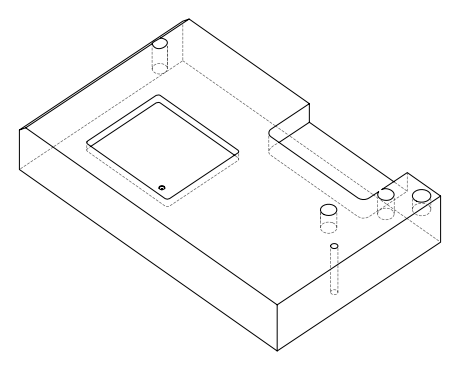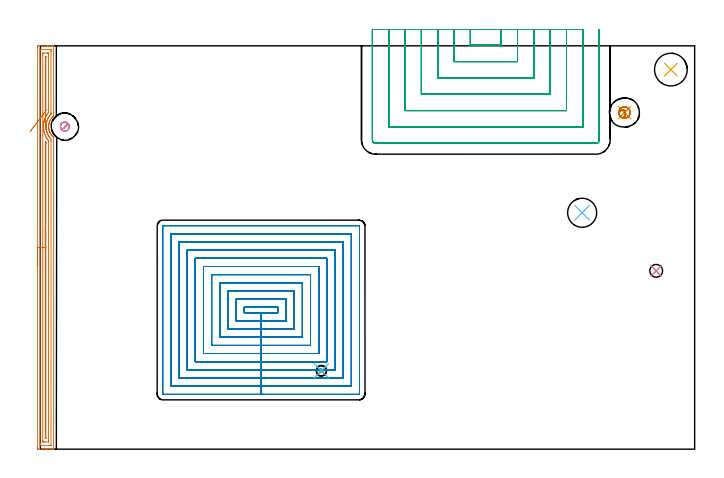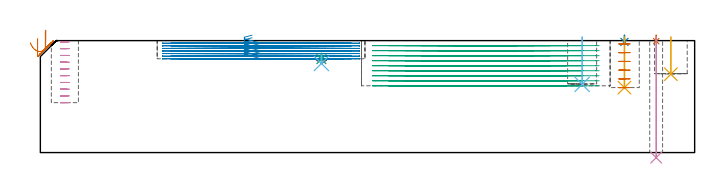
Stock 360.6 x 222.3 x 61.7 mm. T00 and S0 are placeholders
(PLAN: 13 operations, 10 tool changes, 79.4 min)
(1 AREA_MILL | FG_CHAMFER_SURFACE | UGT0205_001 | 7.31 min | 8607 mm3)
(2 MILL_RECTANGULAR_POCKET | POCKET_RECTANGULAR_STRAIGHT | NXT0201_008 | Follow Part, ap 1.5, ae 75% | 35.49 min | 113296 mm3)
(3 MILL_SLOT | SLOT_PARTIAL_RECTANGULAR | NXT0201_011 | Follow Part, ap 3, ae 75% | 34.07 min | 203016 mm3)
(4 MILL_BLIND_HOLE_FROM_SOLID_MATERIAL | STEP1POCKET | NXT0201_013 | Spiral | 1.07 min | 5927 mm3)
(5 INDEXABLE_INSERT_DRILL_BLIND_HOLE_FROM_SOLID | STEP1POCKET_1 | NXT0302_007 | 0.08 min | 4671 mm3)
(6 INDEXABLE_INSERT_DRILL_BLIND_HOLE_FROM_SOLID_1 | STEP1POCKET_2 | NXT0302_003 | 0.11 min | 4772 mm3)
(7 SPOT_DRILL | STEP1HOLE | NXT0321_9005460120000 | 0.03 min | 17 mm3)
(8 SPOT_DRILL_1 | STEP1POCKET_3 | NXT0321_9005460120000 | 0.03 min | 3 mm3)
(9 SPOT_DRILL_2 | STEP1POCKET_4 | NXT0321_9005460120000 | 0.03 min | 7 mm3)
(10 DRILL_THROUGH_HOLE_INTO_CENTER | STEP1HOLE | NXT0301_042 | 0.27 min | 2444 mm3)
(11 DRILL_BLIND_HOLE_INTO_CENTER | STEP1POCKET_3 | NXT0301_128 | 0.11 min | 2778 mm3)
(12 DRILL_BLIND_HOLE_INTO_CENTER_1 | STEP1POCKET_4 | UGT0301_180 | 0.02 min | 39 mm3)
(13 MILL_ROUGH_BLIND_HOLE_CONTOUR | STEP1POCKET_3 | NXT0201_013 | Spiral | 0.78 min | 2585 mm3)
(TOOL UGT0205_001 | Chamfer Mill 20 x 3 x 45 deg. | D20 FL50 Z2)
(TOOL NXT0201_008 | ENDMILL 6mm [2P460-0600-NA 1630] | D6 FL26 Z6)
(TOOL NXT0201_011 | ENDMILL 12mm [2P460-1200-NA 1630] | D12 FL38 Z6)
(TOOL NXT0201_013 | ENDMILL 10mm | D10 FL30 Z4)
(TOOL NXT0302_007 | Index. Insert Drill 18mm [880-D1800L25-05] | D18 PA176 FL90 Z2)
(TOOL NXT0302_003 | Index. Insert Drill 16mm [880-D1600L20-05] | D16 PA176 FL80 Z2)
(TOOL NXT0321_9005460120000 | NC Spot Drill, 142deg, 12mm, Carbide, Uncoated | D12 PA142 FL30 Z2)
(TOOL NXT0301_042 | Carbide Drill 7.1mm [860.1-0710-057A1-MM 2214] | D7.1 PA140 FL85 Z2)
(TOOL NXT0301_128 | Carbide Drill 12mm [861.1-1200-036A1-GP GC34] | D12 PA150 FL37.4 Z2)
(TOOL UGT0301_180 | Twist Drill 5.7 mm | D5.7 PA118 FL55 Z2)
(OP 1 AREA_MILL)
G17 G21 G94 G90
T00 M6
G54
G17 G0 G90 X-1.5 Y101.15 S1061 M3
G43 Z71.7 H0
Z62.9
G94 G1 Y101.188 Z62.028 F250.
Y101.302 Z61.164
Y101.491 Z60.312
Y101.753 Z59.48
Y102.087 Z58.674
Y102.49 Z57.9
Y102.958 Z57.164
Y103.49 Z56.472
Y104.079 Z55.829
Y104.722 Z55.24
Y105.414 Z54.708
Y106.15 Z54.24
Y106.924 Z53.837
Y107.73 Z53.503
Y108.562 Z53.241
Y109.414 Z53.052
Y110.278 Z52.938
Y111.15 Z52.9
Y221.258
X-1.499 Y221.707 Z52.901
X-1.495 Y222.145 Z52.903
X-1.491 Y222.29 Z52.906
X-1.062 Y222.3 Z53.335
X3.34 Z57.735
X3.929 Z58.327
X4.221 Z58.618
X5.982 Z60.376
X6.564 Z60.963
X6.862 Z61.261
X7.011 Y222.299 Z61.41
X7.294 Y222.29 Z61.693
X7.3 Y222.152 Z61.7
Y184.198
X7.301 Y183.592 Z61.699
X7.089 Y183.395 Z61.489
X6.99 Y183.309 Z61.39
X6.862 Y183.188 Z61.262
X6.795 Y183.125 Z61.194
X6.679 Y183.007 Z61.079
X6.588 Y182.913 Z60.987
X6.296 Y182.578 Z60.694
X6.019 Y182.231 Z60.417
X5.714 Y181.788 Z60.11
X5.453 Y181.337 Z59.851
X5.234 Y180.893 Z59.632
X5.152 Y180.694 Z59.546
X5.101 Y180.576 Z59.499
X5.045 Y180.443 Z59.443
X4.838 Y179.838 Z59.236
X4.765 Y179.549 Z59.164
X4.726 Y179.356 Z59.125
X4.675 Y179.103 Z59.072
X4.647 Y178.911 Z59.043
X4.635 Y178.829 Z59.031
X4.608 Y178.655 Z59.005
X4.597 Y178.527 Z58.995
X4.593 Y178.474 Z58.989
X4.569 Y178.208 Z58.967
X4.565 Y178.082 Z58.96
X4.564 Y178.019 Z58.956
X4.552 Y177.761 Z58.951
X4.557 Y177.606 Z58.953
X4.559 Y177.536 Z58.957
X4.564 Y177.441 Z58.963
X4.571 Y177.313 Z58.97
X4.592 Y177.127 Z58.988
X4.618 Y176.866 Z59.017
X4.689 Y176.418 Z59.088
X4.781 Y175.972 Z59.18
X4.808 Y175.865 Z59.206
X4.83 Y175.79 Z59.228
X4.839 Y175.76 Z59.236
X5.077 Y175.078 Z59.475
X5.101 Y175.023 Z59.499
X5.156 Y174.898 Z59.551
X5.254 Y174.666 Z59.653
X5.271 Y174.628 Z59.669
X5.494 Y174.184 Z59.892
X5.598 Y174.007 Z59.995
X5.713 Y173.808 Z60.111
X5.892 Y173.545 Z60.288
X5.982 Y173.422 Z60.377
X6.077 Y173.29 Z60.474
X6.327 Y172.983 Z60.725
X6.588 Y172.688 Z60.987
X6.876 Y172.396 Z61.276
X7.073 Y172.216 Z61.473
X7.095 Y172.197 Z61.495
X7.301 Y172.007 Z61.699
X7.3 Y0.148 Z61.7
X7.294 Y0.01 Z61.693
X7.01 Y0. Z61.409
X6.565 Z60.964
X5.982 Z60.376
X3.929 Z58.327
X3.34 Z57.735
X2.754 Z57.15
X-1.062 Y0.001 Z53.335
X-1.285 Y0.004 Z53.112
X-1.492 Y0.01 Z52.906
X-1.495 Y0.155 Z52.903
X-1.499 Y0.593 Z52.901
X-1.5 Y1.037 Z52.9
Y111.15
X-0.086 Z54.314
X-0.085 Y220.122 Z54.315
X-0.084 Y220.221 Z54.316
X-0.081 Y220.27 Z54.319
X-0.08 Y220.286 Z54.32
X-0.044 Y220.29 Z54.356
X0.329 Y220.298 Z54.729
X0.699 Y220.299 Z55.099
X1.207 Y220.3 Z55.607
X4.729 Z59.129
X5.101 Y220.299 Z59.501
X5.613 Y220.296 Z60.013
X5.797 Y220.29 Z60.197
X5.879 Y220.275 Z60.279
X5.884 Y220.022 Z60.284
X5.885 Y219.923 Z60.285
X5.886 Y219.129 Z60.286
X5.885 Y185.249 Z60.285
X5.884 Y185.152 Z60.284
X5.879 Y184.755 Z60.279
X5.874 Y184.663 Z60.274
X5.823 Y184.605 Z60.223
X5.522 Y184.26 Z59.922
X5.33 Y184.028 Z59.73
X5.101 Y183.741 Z59.501
X4.945 Y183.527 Z59.345
X4.834 Y183.368 Z59.234
X4.591 Y182.993 Z58.991
X4.292 Y182.477 Z58.692
X4.276 Y182.449 Z58.676
X4.267 Y182.43 Z58.667
X4.221 Y182.334 Z58.621
X3.986 Y181.823 Z58.386
X3.887 Y181.585 Z58.287
X3.735 Y181.186 Z58.135
X3.564 Y180.694 Z57.964
X3.533 Y180.596 Z57.933
X3.513 Y180.519 Z57.913
X3.345 Y179.802 Z57.745
X3.34 Y179.781 Z57.74
X3.225 Y179.028 Z57.625
X3.211 Y178.911 Z57.611
X3.158 Y178.203 Z57.558
X3.151 Y178.019 Z57.551
X3.145 Y177.676 Z57.545
X3.159 Y177.311 Z57.559
X3.17 Y177.127 Z57.57
X3.258 Y176.319 Z57.658
X3.271 Y176.236 Z57.671
X3.34 Y175.819 Z57.74
X3.44 Y175.344 Z57.84
X3.453 Y175.287 Z57.853
X3.474 Y175.208 Z57.874
X3.615 Y174.767 Z58.015
X3.723 Y174.453 Z58.123
X3.804 Y174.225 Z58.204
X3.965 Y173.82 Z58.365
X4.082 Y173.561 Z58.482
X4.221 Y173.28 Z58.621
X4.552 Y172.669 Z58.952
X4.765 Y172.33 Z59.165
X5.101 Y171.842 Z59.501
X5.12 Y171.816 Z59.52
X5.383 Y171.493 Z59.783
X5.879 Y170.93 Z60.279
X5.886 Y169.995 Z60.286
X5.885 Y2.178 Z60.285
X5.884 Y2.079 Z60.284
X5.881 Y2.03 Z60.281
X5.88 Y2.014 Z60.28
X5.844 Y2.01 Z60.244
X5.471 Y2.002 Z59.871
X5.101 Y2.001 Z59.501
X4.592 Y2. Z58.992
X1.071 Z55.471
X0.699 Y2.001 Z55.099
X0.187 Y2.003 Z54.587
X0.003 Y2.01 Z54.403
X-0.079 Y2.025 Z54.321
X-0.084 Y2.278 Z54.316
X-0.085 Y2.377 Z54.315
X-0.086 Y3.171 Z54.314
Y111.15
X1.328 Z55.728
X1.329 Y217.502 Z55.729
X1.331 Y218.14 Z55.731
X1.334 Y218.266 Z55.734
X1.335 Y218.289 Z55.735
X1.369 Y218.294 Z55.769
X1.423 Y218.298 Z55.823
X3.183 Y218.3 Z57.583
X4.064 Y218.299 Z58.464
X4.221 Y218.296 Z58.621
X4.378 Y218.29 Z58.778
X4.465 Y218.283 Z58.865
X4.468 Y218.225 Z58.868
X4.469 Y218.14 Z58.869
X4.471 Y217.887 Z58.871
Y186.681
X4.468 Y186.043 Z58.868
X4.464 Y185.79 Z58.864
X4.46 Y185.632 Z58.86
X4.147 Y185.226 Z58.547
X4.093 Y185.152 Z58.493
X3.783 Y184.703 Z58.183
X3.495 Y184.26 Z57.895
X3.436 Y184.163 Z57.836
X3.34 Y183.994 Z57.74
X3.123 Y183.589 Z57.523
X3.015 Y183.368 Z57.415
X2.836 Y182.987 Z57.236
X2.618 Y182.477 Z57.018
X2.572 Y182.363 Z56.972
X2.46 Y182.066 Z56.86
X2.338 Y181.708 Z56.738
X2.299 Y181.585 Z56.699
X2.204 Y181.269 Z56.604
X2.142 Y181.015 Z56.542
X2.068 Y180.694 Z56.468
X1.979 Y180.288 Z56.379
X1.898 Y179.802 Z56.298
X1.854 Y179.524 Z56.254
X1.816 Y179.238 Z56.216
X1.787 Y178.911 Z56.187
X1.773 Y178.714 Z56.173
X1.737 Y178.019 Z56.137
X1.734 Y177.862 Z56.134
X1.751 Y177.127 Z56.151
X1.762 Y176.943 Z56.162
X1.839 Y176.236 Z56.239
X1.873 Y175.938 Z56.273
X1.972 Y175.344 Z56.372
X2.076 Y174.842 Z56.476
X2.17 Y174.453 Z56.57
X2.447 Y173.574 Z56.847
X2.451 Y173.561 Z56.851
X2.46 Y173.538 Z56.86
X2.81 Y172.669 Z57.21
X2.905 Y172.452 Z57.305
X3.131 Y171.99 Z57.531
X3.246 Y171.778 Z57.646
X3.34 Y171.61 Z57.74
X3.609 Y171.159 Z58.009
X3.785 Y170.886 Z58.185
X4.221 Y170.283 Z58.621
X4.44 Y169.995 Z58.84
X4.465 Y169.958 Z58.865
X4.467 Y169.93 Z58.867
X4.47 Y169.868 Z58.87
X4.471 Y169.741 Z58.871
Y4.798
X4.468 Y4.16 Z58.868
X4.466 Y4.034 Z58.866
X4.465 Y4.011 Z58.865
X4.431 Y4.006 Z58.831
X4.377 Y4.002 Z58.777
X2.617 Y4. Z57.017
X1.736 Y4.001 Z56.136
X1.579 Y4.004 Z55.979
X1.422 Y4.01 Z55.822
X1.335 Y4.017 Z55.735
X1.332 Y4.075 Z55.732
X1.33 Y4.16 Z55.73
X1.329 Y4.413 Z55.729
X1.328 Y111.15 Z55.728
X2.743 Z57.143
Y169.103
X2.745 Y169.411 Z57.145
X2.747 Y169.464 Z57.147
X2.748 Y169.49 Z57.148
X2.77 Y169.466 Z57.17
X2.892 Y169.3 Z57.292
X3.034 Y169.103 Z57.434
X3.05 Y169.064 Z57.45
X3.053 Y169.032 Z57.453
X3.056 Y168.961 Z57.456
X3.057 Y168.817 Z57.457
Y168.498
Y6.23
X3.055 Y6.07 Z57.455
X3.052 Y6.026 Z57.452
X3.049 Y6.009 Z57.449
X3.043 Y6.007 Z57.443
X2.996 Y6.003 Z57.396
X2.9 Y6.001 Z57.3
X2.804 Y6.003 Z57.204
X2.757 Y6.007 Z57.157
X2.751 Y6.009 Z57.151
X2.748 Y6.026 Z57.148
X2.745 Y6.07 Z57.145
X2.743 Y6.229 Z57.143
Y111.15
Y112.022 Z57.181
Y112.886 Z57.295
Y113.738 Z57.483
Y114.57 Z57.746
Y115.376 Z58.08
Y116.15 Z58.482
Y116.886 Z58.951
Y117.578 Z59.482
Y118.221 Z60.072
Y118.81 Z60.715
Y119.342 Z61.407
Y119.81 Z62.143
Y120.213 Z62.916
Y120.547 Z63.722
Y120.809 Z64.554
Y120.998 Z65.406
Y121.112 Z66.271
Y121.15 Z67.143
G0 Z71.7
X2.989 Y176.348
Z67.392
G1 Y176.365 Z66.52
X2.986 Y176.458 Z65.652
X2.982 Y176.625 Z64.796
X2.976 Y176.867 Z63.958
X2.968 Y177.181 Z63.144
X2.959 Y177.565 Z62.361
X2.948 Y178.015 Z61.614
X2.935 Y178.529 Z60.909
X2.921 Y179.102 Z60.251
X2.906 Y179.731 Z59.646
X2.889 Y180.409 Z59.098
X2.872 Y181.133 Z58.612
X2.853 Y181.897 Z58.19
X2.833 Y182.694 Z57.836
X2.813 Y183.519 Z57.554
X2.792 Y184.366 Z57.344
X2.771 Y185.227 Z57.209
X2.75 Y186.097 Z57.15
X2.747 Y186.212 Z57.147
X2.744 Y186.386 Z57.144
X2.743 Y186.648 Z57.143
Y186.935
Y216.07
X2.745 Y216.23 Z57.145
X2.748 Y216.274 Z57.148
X2.751 Y216.291 Z57.151
X2.757 Y216.293 Z57.157
X2.804 Y216.297 Z57.204
X2.9 Y216.299 Z57.3
X2.996 Y216.297 Z57.396
X3.043 Y216.293 Z57.443
X3.049 Y216.291 Z57.449
X3.052 Y216.274 Z57.452
X3.055 Y216.23 Z57.455
X3.057 Y216.071 Z57.457
Y187.222
X3.056 Y186.935 Z57.456
X3.052 Y186.617 Z57.452
X3.05 Y186.543 Z57.45
X3.033 Y186.5 Z57.433
X2.975 Y186.413 Z57.375
X2.88 Y186.274 Z57.28
X2.805 Y186.171 Z57.205
X2.75 Y186.097 Z57.15
X2.288 Y185.486 Z56.733
X1.806 Y184.847 Z56.384
X1.308 Y184.187 Z56.106
X0.797 Y183.51 Z55.901
X0.278 Y182.822 Z55.772
X-0.247 Y182.127 Z55.717
X-0.772 Y181.431 Z55.739
X-1.294 Y180.739 Z55.837
X-1.809 Y180.056 Z56.01
X-2.313 Y179.388 Z56.257
X-2.803 Y178.74 Z56.576
X-3.273 Y178.117 Z56.964
X-3.722 Y177.523 Z57.419
X-4.144 Y176.962 Z57.937
X-4.538 Y176.44 Z58.514
X-4.901 Y175.96 Z59.147
X-5.228 Y175.526 Z59.829
X-5.519 Y175.141 Z60.556
G0 Z71.7
M5
M2
(OP 2 MILL_RECTANGULAR_POCKET)
G17 G21 G94 G90
T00 M6
G54
G17 G0 G90 X116.678 Y78.2 S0 M3
G43 Z71.7 H1
Z64.7
G94 G1 X112.4 Z63.554 F250.
Y75.2 Z62.75
X121.65 Z60.271
X130.9 F500.
Y78.2
X112.4
Y75.2
X121.65
Y70.7
X135.4
Y82.7
X107.9
Y70.7
X121.65
Y66.2
X139.9
Y87.2
X103.4
Y66.2
X121.65
Y61.7
X144.4
Y91.7
X98.9
Y61.7
X121.65
Y57.2
X148.9
Y96.2
X94.4
Y57.2
X121.65
Y52.7
X153.4
Y100.7
X89.9
Y52.7
X121.65
Y48.2
X157.9
Y105.2
X85.4
Y48.2
X121.65
Y43.7
X162.4
Y109.7
X80.9
Y43.7
X121.65
Y39.2
X166.9
Y114.2
X76.4
Y39.2
X121.65
Y34.7
X171.4
Y118.7
X71.9
Y34.7
X121.65
Y30.2
X175.8
X175.855 Y30.205
X175.895 Y30.245
X175.9 Y30.3
Y123.1
X175.895 Y123.155
X175.855 Y123.195
X175.8 Y123.2
X67.5
X67.445 Y123.195
X67.405 Y123.155
X67.4 Y123.1
Y30.3
X67.405 Y30.245
X67.445 Y30.205
X67.5 Y30.2
X121.65
X122.65
G0 X116.678 Y78.2 Z63.271
G1 X112.4 Z62.125 F250.
Y75.2 Z61.321
X121.65 Z58.843
X130.9 F500.
Y78.2
X112.4
Y75.2
X121.65
Y70.7
X135.4
Y82.7
X107.9
Y70.7
X121.65
Y66.2
X139.9
Y87.2
X103.4
Y66.2
X121.65
Y61.7
X144.4
Y91.7
X98.9
Y61.7
X121.65
Y57.2
X148.9
Y96.2
X94.4
Y57.2
X121.65
Y52.7
X153.4
Y100.7
X89.9
Y52.7
X121.65
Y48.2
X157.9
Y105.2
X85.4
Y48.2
X121.65
Y43.7
X162.4
Y109.7
X80.9
Y43.7
X121.65
Y39.2
X166.9
Y114.2
X76.4
Y39.2
X121.65
Y34.7
X171.4
Y118.7
X71.9
Y34.7
X121.65
Y30.2
X175.8
X175.855 Y30.205
X175.895 Y30.245
X175.9 Y30.3
Y123.1
X175.895 Y123.155
X175.855 Y123.195
X175.8 Y123.2
X67.5
X67.445 Y123.195
X67.405 Y123.155
X67.4 Y123.1
Y30.3
X67.405 Y30.245
X67.445 Y30.205
X67.5 Y30.2
X121.65
X122.65
G0 X116.678 Y78.2 Z61.843
G1 X112.4 Z60.697 F250.
Y75.2 Z59.893
X121.65 Z57.414
X130.9 F500.
Y78.2
X112.4
Y75.2
X121.65
Y70.7
X135.4
Y82.7
X107.9
Y70.7
X121.65
Y66.2
X139.9
Y87.2
X103.4
Y66.2
X121.65
Y61.7
X144.4
Y91.7
X98.9
Y61.7
X121.65
Y57.2
X148.9
Y96.2
X94.4
Y57.2
X121.65
Y52.7
X153.4
Y100.7
X89.9
Y52.7
X121.65
Y48.2
X157.9
Y105.2
X85.4
Y48.2
X121.65
Y43.7
X162.4
Y109.7
X80.9
Y43.7
X121.65
Y39.2
X166.9
Y114.2
X76.4
Y39.2
X121.65
Y34.7
X171.4
Y118.7
X71.9
Y34.7
X121.65
Y30.2
X175.8
X175.855 Y30.205
X175.895 Y30.245
X175.9 Y30.3
Y123.1
X175.895 Y123.155
X175.855 Y123.195
X175.8 Y123.2
X67.5
X67.445 Y123.195
X67.405 Y123.155
X67.4 Y123.1
Y30.3
X67.405 Y30.245
X67.445 Y30.205
X67.5 Y30.2
X121.65
X122.65
G0 X116.678 Y78.2 Z60.414
G1 X112.4 Z59.268 F250.
Y75.2 Z58.464
X121.65 Z55.986
X130.9 F500.
Y78.2
X112.4
Y75.2
X121.65
Y70.7
X135.4
Y82.7
X107.9
Y70.7
X121.65
Y66.2
X139.9
Y87.2
X103.4
Y66.2
X121.65
Y61.7
X144.4
Y91.7
X98.9
Y61.7
X121.65
Y57.2
X148.9
Y96.2
X94.4
Y57.2
X121.65
Y52.7
X153.4
Y100.7
X89.9
Y52.7
X121.65
Y48.2
X157.9
Y105.2
X85.4
Y48.2
X121.65
Y43.7
X162.4
Y109.7
X80.9
Y43.7
X121.65
Y39.2
X166.9
Y114.2
X76.4
Y39.2
X121.65
Y34.7
X171.4
Y118.7
X71.9
Y34.7
X121.65
Y30.2
X175.8
X175.855 Y30.205
X175.895 Y30.245
X175.9 Y30.3
Y123.1
X175.895 Y123.155
X175.855 Y123.195
X175.8 Y123.2
X67.5
X67.445 Y123.195
X67.405 Y123.155
X67.4 Y123.1
Y30.3
X67.405 Y30.245
X67.445 Y30.205
X67.5 Y30.2
X121.65
X122.65
G0 X116.678 Y78.2 Z58.986
G1 X112.4 Z57.839 F250.
Y75.2 Z57.036
X121.65 Z54.557
X130.9 F500.
Y78.2
X112.4
Y75.2
X121.65
Y70.7
X135.4
Y82.7
X107.9
Y70.7
X121.65
Y66.2
X139.9
Y87.2
X103.4
Y66.2
X121.65
Y61.7
X144.4
Y91.7
X98.9
Y61.7
X121.65
Y57.2
X148.9
Y96.2
X94.4
Y57.2
X121.65
Y52.7
X153.4
Y100.7
X89.9
Y52.7
X121.65
Y48.2
X157.9
Y105.2
X85.4
Y48.2
X121.65
Y43.7
X162.4
Y109.7
X80.9
Y43.7
X121.65
Y39.2
X166.9
Y114.2
X76.4
Y39.2
X121.65
Y34.7
X171.4
Y118.7
X71.9
Y34.7
X121.65
Y30.2
X175.8
X175.855 Y30.205
X175.895 Y30.245
X175.9 Y30.3
Y123.1
X175.895 Y123.155
X175.855 Y123.195
X175.8 Y123.2
X67.5
X67.445 Y123.195
X67.405 Y123.155
X67.4 Y123.1
Y30.3
X67.405 Y30.245
X67.445 Y30.205
X67.5 Y30.2
X121.65
X122.65
G0 X116.678 Y78.2 Z57.557
G1 X112.4 Z56.411 F250.
Y75.2 Z55.607
X121.65 Z53.129
X130.9 F500.
Y78.2
X112.4
Y75.2
X121.65
Y70.7
X135.4
Y82.7
X107.9
Y70.7
X121.65
Y66.2
X139.9
Y87.2
X103.4
Y66.2
X121.65
Y61.7
X144.4
Y91.7
X98.9
Y61.7
X121.65
Y57.2
X148.9
Y96.2
X94.4
Y57.2
X121.65
Y52.7
X153.4
Y100.7
X89.9
Y52.7
X121.65
Y48.2
X157.9
Y105.2
X85.4
Y48.2
X121.65
Y43.7
X162.4
Y109.7
X80.9
Y43.7
X121.65
Y39.2
X166.9
Y114.2
X76.4
Y39.2
X121.65
Y34.7
X171.4
Y118.7
X71.9
Y34.7
X121.65
Y30.2
X175.8
X175.855 Y30.205
X175.895 Y30.245
X175.9 Y30.3
Y123.1
X175.895 Y123.155
X175.855 Y123.195
X175.8 Y123.2
X67.5
X67.445 Y123.195
X67.405 Y123.155
X67.4 Y123.1
Y30.3
X67.405 Y30.245
X67.445 Y30.205
X67.5 Y30.2
X121.65
X122.65
G0 X116.678 Y78.2 Z56.129
G1 X112.4 Z54.982 F250.
Y75.2 Z54.179
X121.65 Z51.7
X130.9 F500.
Y78.2
X112.4
Y75.2
X121.65
Y70.7
X135.4
Y82.7
X107.9
Y70.7
X121.65
Y66.2
X139.9
Y87.2
X103.4
Y66.2
X121.65
Y61.7
X144.4
Y91.7
X98.9
Y61.7
X121.65
Y57.2
X148.9
Y96.2
X94.4
Y57.2
X121.65
Y52.7
X153.4
Y100.7
X89.9
Y52.7
X121.65
Y48.2
X157.9
Y105.2
X85.4
Y48.2
X121.65
Y43.7
X162.4
Y109.7
X80.9
Y43.7
X121.65
Y39.2
X166.9
Y114.2
X76.4
Y39.2
X121.65
Y34.7
X171.4
Y118.7
X71.9
Y34.7
X121.65
Y30.2
X175.8
X175.855 Y30.205
X175.895 Y30.245
X175.9 Y30.3
Y123.1
X175.895 Y123.155
X175.855 Y123.195
X175.8 Y123.2
X67.5
X67.445 Y123.195
X67.405 Y123.155
X67.4 Y123.1
Y30.3
X67.405 Y30.245
X67.445 Y30.205
X67.5 Y30.2
X121.65
X122.65
G0 Z71.7
M5
M2
(OP 3 MILL_SLOT)
G17 G21 G94 G90
T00 M6
G54
G17 G0 G90 X237. Y231.3 S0 M3
G43 Z71.7 H1
Z58.933
G94 G1 Y228.3 F250.
Y222.6 F500.
X254.
Y228.3
Y231.3 F250.
X228.
Y228.3
Y213.6 F500.
X263.
Y228.3
Y231.3 F250.
X219.
Y228.3
Y204.6 F500.
X272.
Y228.3
Y231.3 F250.
X210.
Y228.3
Y195.6 F500.
X281.
Y228.3
Y231.3 F250.
X201.
Y228.3
Y186.6 F500.
X290.
Y228.3
Y231.3 F250.
X192.
Y228.3
Y177.6 F500.
X299.
Y228.3
Y231.3 F250.
X183.
Y228.3
Y170.4 F500.
G3 X184.8 Y168.6 R1.8
G1 X306.2
G3 X308. Y170.4 R1.8
G1 Y228.3
Y231.3 F250.
G0 X237. Z56.167
G1 Y228.3
Y222.6 F500.
X254.
Y228.3
Y231.3 F250.
X228.
Y228.3
Y213.6 F500.
X263.
Y228.3
Y231.3 F250.
X219.
Y228.3
Y204.6 F500.
X272.
Y228.3
Y231.3 F250.
X210.
Y228.3
Y195.6 F500.
X281.
Y228.3
Y231.3 F250.
X201.
Y228.3
Y186.6 F500.
X290.
Y228.3
Y231.3 F250.
X192.
Y228.3
Y177.6 F500.
X299.
Y228.3
Y231.3 F250.
X183.
Y228.3
Y170.4 F500.
G3 X184.8 Y168.6 R1.8
G1 X306.2
G3 X308. Y170.4 R1.8
G1 Y228.3
Y231.3 F250.
G0 X237. Z53.4
G1 Y228.3
Y222.6 F500.
X254.
Y228.3
Y231.3 F250.
X228.
Y228.3
Y213.6 F500.
X263.
Y228.3
Y231.3 F250.
X219.
Y228.3
Y204.6 F500.
X272.
Y228.3
Y231.3 F250.
X210.
Y228.3
Y195.6 F500.
X281.
Y228.3
Y231.3 F250.
X201.
Y228.3
Y186.6 F500.
X290.
Y228.3
Y231.3 F250.
X192.
Y228.3
Y177.6 F500.
X299.
Y228.3
Y231.3 F250.
X183.
Y228.3
Y170.4 F500.
G3 X184.8 Y168.6 R1.8
G1 X306.2
G3 X308. Y170.4 R1.8
G1 Y228.3
Y231.3 F250.
G0 X237. Z50.633
G1 Y228.3
Y222.6 F500.
X254.
Y228.3
Y231.3 F250.
X228.
Y228.3
Y213.6 F500.
X263.
Y228.3
Y231.3 F250.
X219.
Y228.3
Y204.6 F500.
X272.
Y228.3
Y231.3 F250.
X210.
Y228.3
Y195.6 F500.
X281.
Y228.3
Y231.3 F250.
X201.
Y228.3
Y186.6 F500.
X290.
Y228.3
Y231.3 F250.
X192.
Y228.3
Y177.6 F500.
X299.
Y228.3
Y231.3 F250.
X183.
Y228.3
Y170.4 F500.
G3 X184.8 Y168.6 R1.8
G1 X306.2
G3 X308. Y170.4 R1.8
G1 Y228.3
Y231.3 F250.
G0 X237. Z47.867
G1 Y228.3
Y222.6 F500.
X254.
Y228.3
Y231.3 F250.
X228.
Y228.3
Y213.6 F500.
X263.
Y228.3
Y231.3 F250.
X219.
Y228.3
Y204.6 F500.
X272.
Y228.3
Y231.3 F250.
X210.
Y228.3
Y195.6 F500.
X281.
Y228.3
Y231.3 F250.
X201.
Y228.3
Y186.6 F500.
X290.
Y228.3
Y231.3 F250.
X192.
Y228.3
Y177.6 F500.
X299.
Y228.3
Y231.3 F250.
X183.
Y228.3
Y170.4 F500.
G3 X184.8 Y168.6 R1.8
G1 X306.2
G3 X308. Y170.4 R1.8
G1 Y228.3
Y231.3 F250.
G0 X237. Z45.1
G1 Y228.3
Y222.6 F500.
X254.
Y228.3
Y231.3 F250.
X228.
Y228.3
Y213.6 F500.
X263.
Y228.3
Y231.3 F250.
X219.
Y228.3
Y204.6 F500.
X272.
Y228.3
Y231.3 F250.
X210.
Y228.3
Y195.6 F500.
X281.
Y228.3
Y231.3 F250.
X201.
Y228.3
Y186.6 F500.
X290.
Y228.3
Y231.3 F250.
X192.
Y228.3
Y177.6 F500.
X299.
Y228.3
Y231.3 F250.
X183.
Y228.3
Y170.4 F500.
G3 X184.8 Y168.6 R1.8
G1 X306.2
G3 X308. Y170.4 R1.8
G1 Y228.3
Y231.3 F250.
G0 X237. Z42.333
G1 Y228.3
Y222.6 F500.
X254.
Y228.3
Y231.3 F250.
X228.
Y228.3
Y213.6 F500.
X263.
Y228.3
Y231.3 F250.
X219.
Y228.3
Y204.6 F500.
X272.
Y228.3
Y231.3 F250.
X210.
Y228.3
Y195.6 F500.
X281.
Y228.3
Y231.3 F250.
X201.
Y228.3
Y186.6 F500.
X290.
Y228.3
Y231.3 F250.
X192.
Y228.3
Y177.6 F500.
X299.
Y228.3
Y231.3 F250.
X183.
Y228.3
Y170.4 F500.
G3 X184.8 Y168.6 R1.8
G1 X306.2
G3 X308. Y170.4 R1.8
G1 Y228.3
Y231.3 F250.
G0 X237. Z39.567
G1 Y228.3
Y222.6 F500.
X254.
Y228.3
Y231.3 F250.
X228.
Y228.3
Y213.6 F500.
X263.
Y228.3
Y231.3 F250.
X219.
Y228.3
Y204.6 F500.
X272.
Y228.3
Y231.3 F250.
X210.
Y228.3
Y195.6 F500.
X281.
Y228.3
Y231.3 F250.
X201.
Y228.3
Y186.6 F500.
X290.
Y228.3
Y231.3 F250.
X192.
Y228.3
Y177.6 F500.
X299.
Y228.3
Y231.3 F250.
X183.
Y228.3
Y170.4 F500.
G3 X184.8 Y168.6 R1.8
G1 X306.2
G3 X308. Y170.4 R1.8
G1 Y228.3
Y231.3 F250.
G0 X237. Z36.8
G1 Y228.3
Y222.6 F500.
X254.
Y228.3
Y231.3 F250.
X228.
Y228.3
Y213.6 F500.
X263.
Y228.3
Y231.3 F250.
X219.
Y228.3
Y204.6 F500.
X272.
Y228.3
Y231.3 F250.
X210.
Y228.3
Y195.6 F500.
X281.
Y228.3
Y231.3 F250.
X201.
Y228.3
Y186.6 F500.
X290.
Y228.3
Y231.3 F250.
X192.
Y228.3
Y177.6 F500.
X299.
Y228.3
Y231.3 F250.
X183.
Y228.3
Y170.4 F500.
G3 X184.8 Y168.6 R1.8
G1 X306.2
G3 X308. Y170.4 R1.8
G1 Y228.3
Y231.3 F250.
G0 Z71.7
M5
M2
(OP 4 MILL_BLIND_HOLE_FROM_SOLID_MATERIAL)
G17 G21 G94 G90
T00 M6
G54
G17 G0 G90 X13.5 Y177.8 S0 M3
G43 Z71.7 H0
Z60.98
G94 G3 X13.575 Y180.175 R1.189 F250.
X11.055 Y177.954 R2.375
X13.346 Y175.355 R2.45
X11.055 Y177.954 R-2.45
X12.2 Y176.654 R1.225
X13.5 Y177.8 R1.225
G0 Z57.26
G3 X13.575 Y180.175 R1.189
X11.055 Y177.954 R2.375
X13.346 Y175.355 R2.45
X11.055 Y177.954 R-2.45
X12.2 Y176.654 R1.225
X13.5 Y177.8 R1.225
G0 Z53.54
G3 X13.575 Y180.175 R1.189
X11.055 Y177.954 R2.375
X13.346 Y175.355 R2.45
X11.055 Y177.954 R-2.45
X12.2 Y176.654 R1.225
X13.5 Y177.8 R1.225
G0 Z49.82
G3 X13.575 Y180.175 R1.189
X11.055 Y177.954 R2.375
X13.346 Y175.355 R2.45
X11.055 Y177.954 R-2.45
X12.2 Y176.654 R1.225
X13.5 Y177.8 R1.225
G0 Z46.1
G3 X13.575 Y180.175 R1.189
X11.055 Y177.954 R2.375
X13.346 Y175.355 R2.45
X11.055 Y177.954 R-2.45
X12.2 Y176.654 R1.225
X13.5 Y177.8 R1.225
G0 Z42.38
G3 X13.575 Y180.175 R1.189
X11.055 Y177.954 R2.375
X13.346 Y175.355 R2.45
X11.055 Y177.954 R-2.45
X12.2 Y176.654 R1.225
X13.5 Y177.8 R1.225
G0 Z38.66
G3 X13.575 Y180.175 R1.189
X11.055 Y177.954 R2.375
X13.346 Y175.355 R2.45
X11.055 Y177.954 R-2.45
X12.2 Y176.654 R1.225
X13.5 Y177.8 R1.225
G0 Z34.94
G3 X13.575 Y180.175 R1.189
X11.055 Y177.954 R2.375
X13.346 Y175.355 R2.45
X11.055 Y177.954 R-2.45
X12.2 Y176.654 R1.225
X13.5 Y177.8 R1.225
G0 Z31.22
G3 X13.575 Y180.175 R1.189
X11.055 Y177.954 R2.375
X13.346 Y175.355 R2.45
X11.055 Y177.954 R-2.45
X12.2 Y176.654 R1.225
X13.5 Y177.8 R1.225
G0 Z27.5
G3 X13.575 Y180.175 R1.189
X11.055 Y177.954 R2.375
X13.346 Y175.355 R2.45
X11.055 Y177.954 R-2.45
X12.2 Y176.654 R1.225
X13.5 Y177.8 R1.225
G0 Z71.7
M5
M2
(OP 5 INDEXABLE_INSERT_DRILL_BLIND_HOLE_FROM_SOLID)
G17 G21 G94 G90
T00 M6
G54
G17 G0 G90 X347.5 Y209.2 S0 M3
G43 Z71.7 H1
G94 G81 G98 Z43.2 F250. R63.7
G80
M5
M2
(OP 6 INDEXABLE_INSERT_DRILL_BLIND_HOLE_FROM_SOLID_1)
G17 G21 G94 G90
T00 M6
G54
G17 G0 G90 X298.6 Y130.3 S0 M3
G43 Z71.7 H1
G94 G81 G98 Z37.6 F250. R63.7
G80
M5
M2
(OP 7 SPOT_DRILL)
G17 G21 G94 G90
T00 M6
G54
G17 G0 G90 X339.4 Y98.3 S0 M3
G43 Z71.7 H0
G94 G81 G98 Z61.39 F250. R64.7
G80
M5
M2
(OP 8 SPOT_DRILL_1)
G17 G21 G94 G90
T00 M6
G54
G17 G0 G90 X321.9 Y185.5 S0 M3
G43 Z71.7 H0
G94 G81 G98 Z60.998 F250. R64.7
G80
M5
M2
(OP 9 SPOT_DRILL_2)
G17 G21 G94 G90
T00 M6
G54
G17 G0 G90 X154.9 Y43.2 S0 M3
G43 Z71.7 H0
G94 G81 G98 Z51.455 F250. R54.7
G80
M5
M2
(OP 10 DRILL_THROUGH_HOLE_INTO_CENTER)
G17 G21 G94 G90
T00 M6
G54
G17 G0 G90 X339.4 Y98.3 S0 M3
G43 Z71.7 H1
G94 G73 G98 Z-2.792 F250. Q6.449 R63.7
G80
M5
M2
(OP 11 DRILL_BLIND_HOLE_INTO_CENTER)
G17 G21 G94 G90
T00 M6
G54
G17 G0 G90 X321.9 Y185.5 S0 M3
G43 Z71.7 H1
G94 G81 G98 Z35.8 F250. R63.7
G80
M5
M2
(OP 12 DRILL_BLIND_HOLE_INTO_CENTER_1)
G17 G21 G94 G90
T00 M6
G54
G17 G0 G90 X154.9 Y43.2 S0 M3
G43 Z71.7 H0
G94 G81 G98 Z49.1 F250. R53.7
G80
M5
M2
(OP 13 MILL_ROUGH_BLIND_HOLE_CONTOUR)
G17 G21 G94 G90
T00 M6
G54
G17 G0 G90 X321.9 Y185.5 S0 M3
G43 Z71.7 H0
Z59.883
G94 G3 X322.353 Y186.19 R0.494 F250.
X321.274 Y186.945 R1.257
X319.212 Y185.648 R2.094
X319.744 Y183.204 R2.207
X324.196 Y183.344 R3.15
X319.744 Y183.204 R-3.15
X321.97 Y183.274 R1.575
X321.9 Y185.5 R1.575
G0 Z55.067
G3 X322.353 Y186.19 R0.494
X321.274 Y186.945 R1.257
X319.212 Y185.648 R2.094
X319.744 Y183.204 R2.207
X324.196 Y183.344 R3.15
X319.744 Y183.204 R-3.15
X321.97 Y183.274 R1.575
X321.9 Y185.5 R1.575
G0 Z50.25
G3 X322.353 Y186.19 R0.494
X321.274 Y186.945 R1.257
X319.212 Y185.648 R2.094
X319.744 Y183.204 R2.207
X324.196 Y183.344 R3.15
X319.744 Y183.204 R-3.15
X321.97 Y183.274 R1.575
X321.9 Y185.5 R1.575
G0 Z45.433
G3 X322.353 Y186.19 R0.494
X321.274 Y186.945 R1.257
X319.212 Y185.648 R2.094
X319.744 Y183.204 R2.207
X324.196 Y183.344 R3.15
X319.744 Y183.204 R-3.15
X321.97 Y183.274 R1.575
X321.9 Y185.5 R1.575
G0 Z40.617
G3 X322.353 Y186.19 R0.494
X321.274 Y186.945 R1.257
X319.212 Y185.648 R2.094
X319.744 Y183.204 R2.207
X324.196 Y183.344 R3.15
X319.744 Y183.204 R-3.15
X321.97 Y183.274 R1.575
X321.9 Y185.5 R1.575
G0 Z35.8
G3 X322.353 Y186.19 R0.494
X321.274 Y186.945 R1.257
X319.212 Y185.648 R2.094
X319.744 Y183.204 R2.207
X324.196 Y183.344 R3.15
X319.744 Y183.204 R-3.15
X321.97 Y183.274 R1.575
X321.9 Y185.5 R1.575
G0 Z71.7
M5
M2
